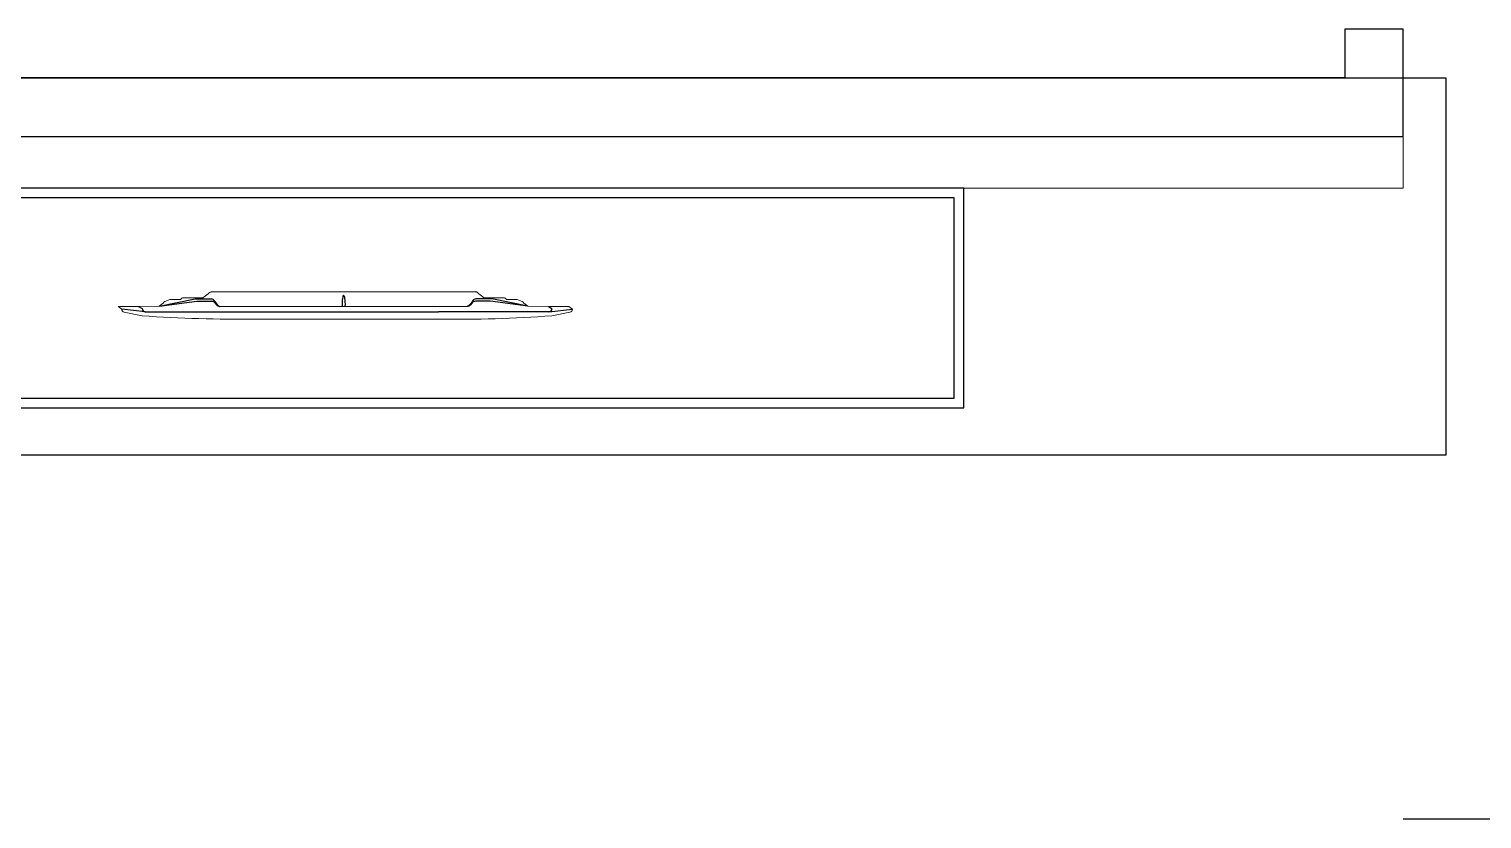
# Model space of a CAD drawing. Header units: millimetres. Extents: x 450898 to 739469, y -912654 to -458543.
# Drawn here: x 480868 to 483844, y -868108 to -866490 of the extents above; entities that cross this region are included whole.
import ezdxf

# ---------------------------------------------------------------- set-up
doc = ezdxf.new("R2010")
doc.units = ezdxf.units.MM
doc.header["$MEASUREMENT"] = 0
doc.layers.get('0').update_dxf_attribs({"linetype": 'CONTINUOUS'})
doc.layers.get('DEFPOINTS').update_dxf_attribs({"linetype": 'CONTINUOUS'})
doc.layers.add('墙线', color=5, linetype='CONTINUOUS')
doc.layers.add('家具', color=7, linetype='CONTINUOUS')
doc.layers.add('门窗', color=4, linetype='CONTINUOUS', lineweight=13)

msp = doc.modelspace()

# ---------------------------------------------------------------- linework, layer by layer
at = {"color": 4}
msp.add_lwpolyline([(482332.7, -867265.6), (482782.7, -867265.6), (482782.7, -866815.6), (480382.7, -866815.6), (480382.7, -867265.6), (482332.7, -867265.6)], dxfattribs=at)
at = {"layer": 'DEFPOINTS'}
msp.add_line((483682.7, -868107.6), (485297.7, -868107.6), dxfattribs=at)
msp.add_lwpolyline([(479272.7, -866589.6), (483769.7, -866589.6), (483769.7, -867362.1), (479272.7, -867362.1)], close=True, dxfattribs=at)
at = {"layer": '墙线'}
for p, q in [((483682.7, -866489.6), (483562.7, -866489.6)), ((483562.7, -866489.6), (483562.7, -866589.6)), ((483682.7, -866709.6), (483682.7, -866489.6)), ((483562.7, -866589.6), (479272.7, -866589.6)), ((480382.7, -866709.6), (483682.7, -866709.6))]:
    msp.add_line(p, q, dxfattribs=at)
at = {"layer": '家具', "color": 250}
for p, q in [((481106.5, -867068.5), (481058.4, -867063.4)), ((481092.9, -867058.1), (481100.2, -867062.3)), ((481134.7, -867057.1), (481208.6, -867042.4)), ((481134.7, -867057.1), (481212.2, -867047.2)), ((481208.6, -867042.4), (481241.2, -867042.4)), ((481212.2, -867047.2), (481242.4, -867047.1)), ((481248.9, -867050.3), (481252.2, -867054.3)), ((481258.7, -867058), (481766.1, -867057.5)), ((481775.9, -867050.3), (481772.6, -867054.3)), ((481812.6, -867047.1), (481782.4, -867047.1)), ((481816.2, -867042.4), (481783.6, -867042.4)), ((481890.1, -867057.1), (481812.6, -867047.1)), ((481890.1, -867057.1), (481816.2, -867042.4)), ((481931.9, -867058.1), (481939.2, -867062.2)), ((481933, -867068.5), (481981.1, -867063.3)), ((481106.5, -867068.5), (481706.8, -867068.5)), ((481933, -867068.5), (481706.8, -867068.5))]:
    msp.add_line(p, q, dxfattribs=at)
msp.add_lwpolyline([(482332.7, -867245.6), (482762.7, -867245.6), (482762.7, -866835.6), (480402.7, -866835.6), (480402.7, -867245.6)], close=True, dxfattribs=at)
at = {"layer": '家具'}
msp.add_arc((481783.4, -867034.4), 6.27, 20.9738, 90.0064, dxfattribs=at)
at = {"layer": '家具', "color": 250}
for centre, radius, start, end in [((481106.5, -867062.3), 6.27, 180.0064, 270.0064), ((481241.2, -867050.8), 8.37, 24.1249, 90.0064), ((481242.4, -867055.5), 8.37, 38.6346, 90.0064), ((481270.9, -867036.7), 24.5, 205.7512, 240.0763), ((481258.7, -867049.1), 8.37, 218.6346, 270.0064), ((481757.2, -867039), 20.6, 295.7277, 335.888), ((481766.1, -867049.1), 8.37, 270.0064, 321.3782), ((481783.6, -867050.8), 8.37, 90.0064, 155.888), ((481782.4, -867055.5), 8.37, 90.0064, 141.3782), ((481933, -867062.2), 6.27, 270.0064, 0.0064)]:
    msp.add_arc(centre, radius, start, end, dxfattribs=at)
msp.add_ellipse((481512.5, -867055.2), major_axis=(0, 20.3), ratio=0.146465, start_param=-0.017653, end_param=1.69876, dxfattribs=at)
at = {"layer": '家具', "color": 250, "extrusion": (0, 0, -1)}
msp.add_ellipse((481512.5, -867055.2), major_axis=(0, 20.3), ratio=0.146454, start_param=-0.01765, end_param=1.698763, dxfattribs=at)
at = {"layer": '门窗'}
for p, q in [((481224.1, -867040.1), (481235.5, -867032.2)), ((481783.4, -867028.2), (481241.4, -867028.2)), ((481800.7, -867040.1), (481789.2, -867032.2)), ((481051.1, -867058.1), (481058.4, -867063.4)), ((481092.9, -867058.1), (481051.1, -867058.1)), ((481092.9, -867058.1), (481134.7, -867057.1)), ((481134.7, -867057.1), (481143.4, -867051.2)), ((481146.7, -867047.7), (481156.8, -867043.4)), ((481156.8, -867043.4), (481178.8, -867043.7)), ((481184.5, -867040.1), (481224.1, -867040.1)), ((481840.3, -867040.1), (481800.7, -867040.1)), ((481868, -867043.4), (481845.9, -867043.7)), ((481878.1, -867047.7), (481868, -867043.4)), ((481890.1, -867057.1), (481881.4, -867051.2)), ((481931.9, -867058.1), (481890.1, -867057.1)), ((481973.7, -867058.1), (481931.9, -867058.1)), ((481973.7, -867058.1), (481981.1, -867063.3)), ((481063.4, -867069.5), (481100.2, -867076.9)), ((481706.8, -867083.8), (481332.7, -867083.8)), ((481976, -867069.5), (481939.2, -867076.8))]:
    msp.add_line(p, q, dxfattribs=at)
msp.add_lwpolyline([(480382.7, -866709.6), (483682.7, -866709.6), (483682.7, -866815.6), (480382.7, -866815.6)], close=True, dxfattribs=at)
for centre, radius, start, end in [((481241.4, -867034.5), 6.27, 90.0064, 159.039), ((481064.6, -867063.4), 6.27, 180.0064, 258.6965), ((481149.2, -867053.5), 6.27, 113.2464, 158.89), ((481184.5, -867046.4), 6.27, 90.0064, 154.3519), ((481840.3, -867046.4), 6.27, 25.6609, 90.0064), ((481875.6, -867053.4), 6.27, 21.1228, 66.7664), ((481974.8, -867063.3), 6.27, 281.3164, 0.0064), ((481298.1, -864345.5), 2738.5, 265.8561, 270.7234), ((481740.7, -864345.6), 2738.5, 269.2894, 274.1567)]:
    msp.add_arc(centre, radius, start, end, dxfattribs=at)

doc.saveas('drawing.dxf')
